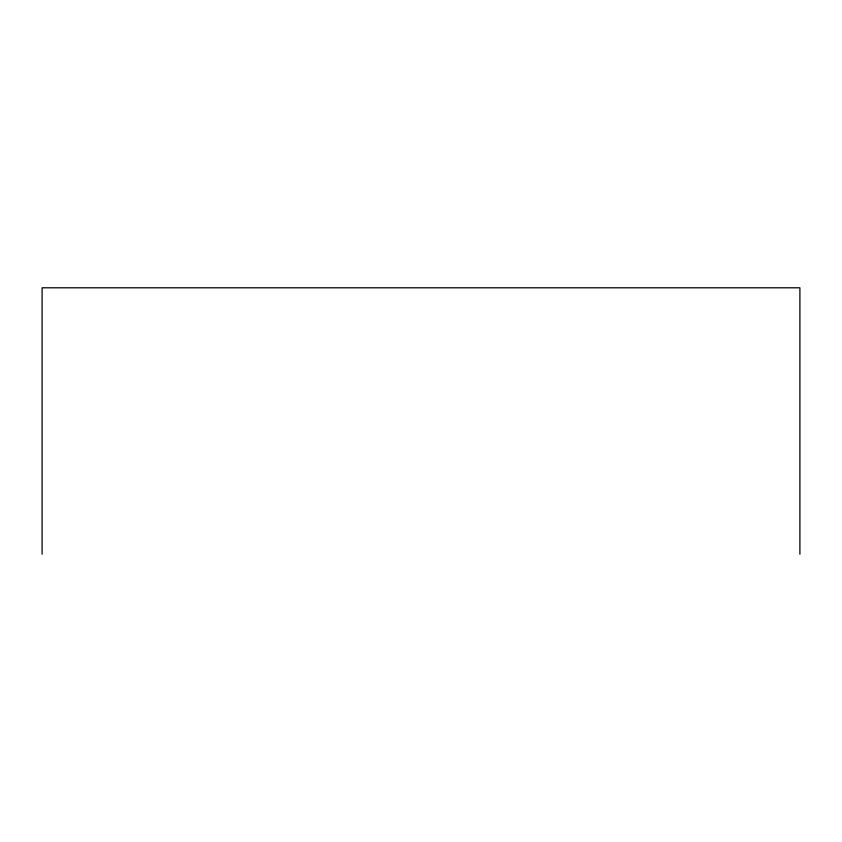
<?xml version="1.0" encoding="UTF-8"?>
<svg xmlns="http://www.w3.org/2000/svg" width="842" height="842" viewBox="0 0 842 842"><rect width="100%" height="100%" fill="white"/><g stroke="black" fill="none" stroke-linecap="round" stroke-linejoin="round"><path stroke-width="1.26" d="M799.9 554.204L799.9 287.796L42.1 287.796L42.1 554.204"/></g></svg>
